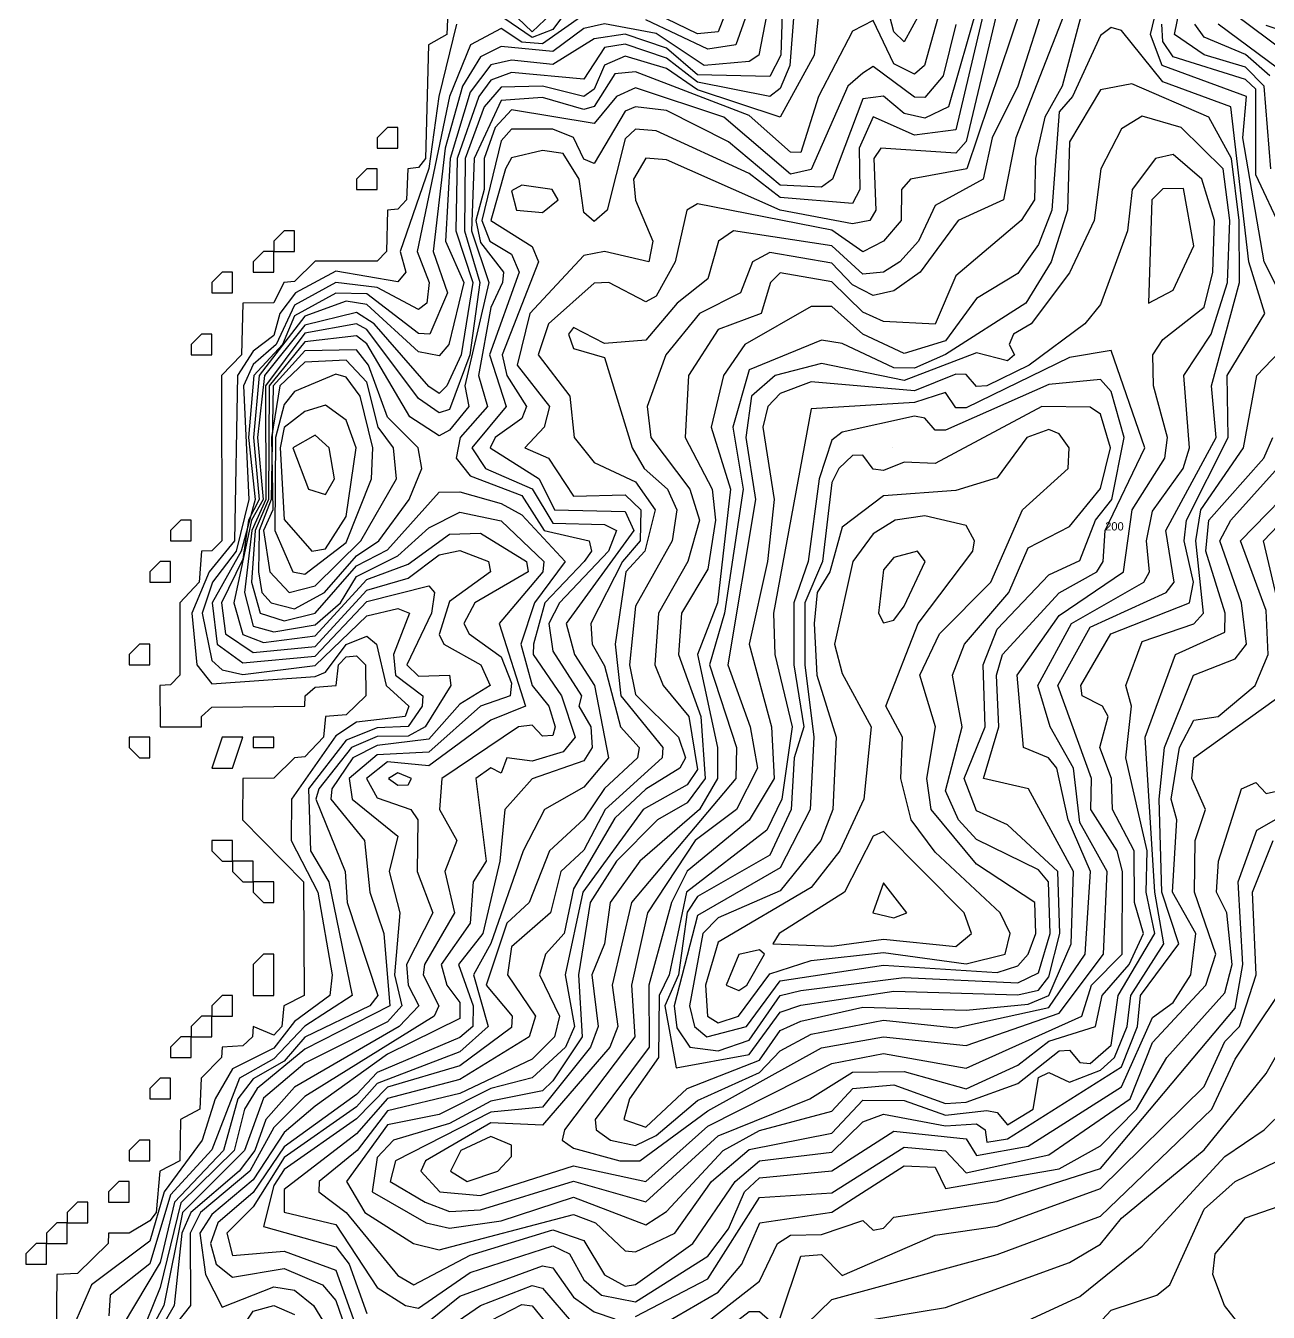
# Model space of a CAD drawing. Header units: metres. Extents: x 310028 to 360472, y 4137098 to 4159193.
# Drawn here: x 310058 to 311861, y 4141243 to 4143110 of the extents above; entities that cross this region are included whole.
import ezdxf

# ---------------------------------------------------------------- set-up
doc = ezdxf.new("R2010")
doc.units = ezdxf.units.M
for name, color, linetype in [('COAST', 5, 'Continuous'), ('CONTOUR', 254, 'Continuous'), ('CONTOUR_INDEX', 33, 'Continuous'), ('CONTOUR_LABELS', 7, 'Continuous')]:
    doc.layers.add(name, color=color, linetype=linetype)

msp = doc.modelspace()

# ---------------------------------------------------------------- linework, layer by layer
at = {"layer": 'COAST'}
for points in [[(310672.4, 4143187.5), (310668.8, 4143097.5), (310641.8, 4143082.5), (310637.8, 4142917.5), (310627.5, 4142904.2), (310612.2, 4142902.5), (310610.2, 4142857.5), (310597.5, 4142843.7), (310582.3, 4142842.5), (310581.1, 4142782.5), (310567.5, 4142768.6), (310477.5, 4142768.5), (310447.5, 4142739), (310432.3, 4142737.5), (310417.5, 4142707.7), (310372.5, 4142707.5), (310370.4, 4142632.5), (310341.4, 4142602.5), (310342.2, 4142362.5), (310327.5, 4142348.1), (310312.4, 4142347.5), (310309.3, 4142302.5), (310281.1, 4142272.5), (310281, 4142167.5), (310267.5, 4142153.3), (310252.3, 4142152.5), (310252.5, 4142092.5), (310312.5, 4142092.5), (310312.6, 4142107.5), (310327.5, 4142121.2), (310462.5, 4142122.5), (310462.8, 4142137.5), (310477.5, 4142150), (310507.8, 4142152.5), (310511.3, 4142182.5), (310522.5, 4142194.3), (310537.5, 4142195.5), (310550.6, 4142182.5), (310551.2, 4142137.5), (310522.5, 4142109.9), (310492.5, 4142107.6), (310489.7, 4142077.5), (310462.5, 4142049.1), (310447.5, 4142047.7), (310417.5, 4142018.1), (310372.4, 4142017.5), (310372.2, 4141957.5), (310460.8, 4141867.5), (310461.7, 4141702.5), (310432.2, 4141687.5), (310429.2, 4141657.5), (310417.5, 4141644.9), (310387.5, 4141657.6), (310386.7, 4141642.5), (310372.5, 4141629.6), (310342.4, 4141627.5), (310341.7, 4141612.5), (310311.9, 4141582.5), (310310, 4141537.5), (310282.1, 4141522.5), (310281, 4141462.5), (310252.2, 4141447.5), (310246.8, 4141387.5), (310237.5, 4141375.2), (310207.5, 4141357.7), (310177.5, 4141357.5), (310177.2, 4141342.5), (310132.5, 4141298.8), (310102.4, 4141297.5), (310100.7, 4141102.5)], [(310819.8, 4143127.5), (310792.5, 4143101.2), (310749.2, 4143142.5)], [(310567.5, 4142932.5), (310597.5, 4142932.5), (310597.5, 4142962.5), (310582.5, 4142962.5), (310567.5, 4142947.5), (310567.5, 4142932.5)], [(310537.5, 4142872.5), (310567.5, 4142872.5), (310567.5, 4142902.5), (310552.5, 4142902.5), (310537.5, 4142887.5), (310537.5, 4142872.5)], [(310417.5, 4142782.5), (310447.5, 4142782.5), (310447.5, 4142812.5), (310432.5, 4142812.5), (310417.5, 4142797.5), (310417.5, 4142782.5)], [(310387.5, 4142752.5), (310417.5, 4142752.4), (310417.5, 4142782.5), (310402.5, 4142782.5), (310387.5, 4142767.5), (310387.5, 4142752.5)], [(310327.5, 4142722.5), (310357.5, 4142722.5), (310357.5, 4142752.5), (310342.5, 4142752.5), (310327.5, 4142737.5), (310327.5, 4142722.5)], [(310297.5, 4142632.5), (310327.6, 4142632.5), (310327.5, 4142662.5), (310312.5, 4142662.5), (310297.5, 4142647.5), (310297.5, 4142632.5)], [(310267.5, 4142362.5), (310297.5, 4142362.4), (310297.5, 4142392.5), (310282.5, 4142392.5), (310267.5, 4142377.5), (310267.5, 4142362.5)], [(310237.5, 4142302.5), (310267.5, 4142302.4), (310267.5, 4142332.5), (310252.5, 4142332.5), (310237.5, 4142317.5), (310237.5, 4142302.5)], [(310207.5, 4142182.5), (310237.5, 4142182.5), (310237.5, 4142212.5), (310222.5, 4142212.5), (310207.5, 4142197.5), (310207.5, 4142182.5)], [(310207.5, 4142062.5), (310222.5, 4142047.5), (310237.5, 4142047.5), (310237.5, 4142077.5), (310207.5, 4142077.5), (310207.5, 4142062.5)], [(310327.5, 4142032.5), (310357.5, 4142032.5), (310372.5, 4142077.5), (310342.5, 4142077.5), (310327.5, 4142032.5)], [(310387.5, 4142062.5), (310417.5, 4142062.5), (310417.5, 4142077.5), (310387.5, 4142077.5), (310387.5, 4142062.5)], [(310327.5, 4141912.5), (310342.5, 4141897.5), (310357.5, 4141897.5), (310357.5, 4141927.5), (310327.5, 4141927.5), (310327.5, 4141912.5)], [(310357.5, 4141882.5), (310372.5, 4141867.5), (310387.5, 4141867.5), (310387.5, 4141897.5), (310357.5, 4141897.5), (310357.5, 4141882.5)], [(310387.5, 4141852.5), (310402.5, 4141837.5), (310417.5, 4141837.5), (310417.6, 4141867.5), (310387.5, 4141867.5), (310387.5, 4141852.5)], [(310387.5, 4141702.5), (310417.5, 4141702.5), (310417.5, 4141762.5), (310402.5, 4141762.5), (310387.5, 4141747.5), (310387.5, 4141702.5)], [(310327.5, 4141672.5), (310357.5, 4141672.5), (310357.5, 4141702.5), (310342.5, 4141702.5), (310327.5, 4141687.5), (310327.5, 4141672.5)], [(310297.5, 4141642.5), (310327.5, 4141642.5), (310327.5, 4141672.5), (310312.5, 4141672.5), (310297.5, 4141657.5), (310297.5, 4141642.5)], [(310267.5, 4141612.5), (310297.5, 4141612.5), (310297.5, 4141642.5), (310282.5, 4141642.5), (310267.5, 4141627.5), (310267.5, 4141612.5)], [(310237.5, 4141552.5), (310267.5, 4141552.5), (310267.5, 4141582.5), (310252.5, 4141582.5), (310237.5, 4141567.5), (310237.5, 4141552.5)], [(310207.5, 4141462.5), (310237.5, 4141462.4), (310237.5, 4141492.5), (310222.5, 4141492.5), (310207.5, 4141477.5), (310207.5, 4141462.5)], [(310177.5, 4141402.5), (310207.5, 4141402.4), (310207.5, 4141432.5), (310192.5, 4141432.5), (310177.5, 4141417.5), (310177.5, 4141402.5)], [(310117.5, 4141372.5), (310147.5, 4141372.5), (310147.5, 4141402.5), (310132.5, 4141402.5), (310117.5, 4141387.5), (310117.5, 4141372.5)], [(310087.5, 4141342.5), (310117.5, 4141342.5), (310117.5, 4141372.5), (310102.5, 4141372.5), (310087.5, 4141357.5), (310087.5, 4141342.5)], [(310057.5, 4141312.5), (310087.5, 4141312.5), (310087.5, 4141342.5), (310072.5, 4141342.5), (310057.5, 4141327.5), (310057.5, 4141312.5)]]:
    msp.add_lwpolyline(points, dxfattribs=at)
at = {"layer": 'CONTOUR'}
for points, elevation in [([(311599.8, 4143217.5), (311494.4, 4142947.5), (311476.6, 4142857.5), (311410.5, 4142827.5), (311355.5, 4142752.5), (311317.5, 4142725.1), (311287.5, 4142718.4), (311257.5, 4142733.9), (311227.5, 4142765.7), (311137.5, 4142780.8), (311112.1, 4142767.5), (311094.6, 4142722.5), (311035.3, 4142692.5), (310986.3, 4142632.5), (310959.4, 4142557.5), (310964.8, 4142512.5), (311021.5, 4142437.5), (311035.4, 4142392.5), (311018.2, 4142332.5), (310975.9, 4142257.5), (310970.7, 4142182.5), (310982.7, 4142152.5), (311019.8, 4142107.5), (311032.5, 4142030.4), (311017.5, 4142008.1), (310953.6, 4141972.5), (310865.9, 4141852.5), (310840.3, 4141732.5), (310854.1, 4141657.5), (310840.9, 4141627.5), (310792.5, 4141582.8), (310732.5, 4141567.3), (310657.5, 4141529.6), (310582.5, 4141515), (310522.8, 4141432.5), (310549.7, 4141387.5), (310620.1, 4141342.5)], 140), ([(311482.5, 4143194.8), (311422.5, 4142942.1), (311407.5, 4142925.4), (311298.3, 4142932.5), (311288.1, 4142917.5), (311291.3, 4142842.5), (311282.4, 4142827.5), (311257.5, 4142822.7), (311152.5, 4142842.2), (310987.5, 4142915.7), (310957.5, 4142917.7), (310939.6, 4142887.5), (310942.5, 4142857), (310967.7, 4142797.5), (310962, 4142767.5), (310897.5, 4142782.5), (310867.5, 4142776.6), (310789.2, 4142692.5), (310770.8, 4142617.5), (310817.7, 4142557.5), (310809.7, 4142527.5), (310781.7, 4142497.5), (310816.4, 4142482.5), (310852.5, 4142427.2), (310927.5, 4142429.1), (310950.4, 4142407.5), (310949.2, 4142362.5), (310923.4, 4142332.5), (310877.4, 4142242.5), (310879.6, 4142212.5), (310897.5, 4142181.1), (310920.7, 4142092.5), (310947.9, 4142062.5), (310945.1, 4142047.5), (310897.5, 4142002.8), (310867.5, 4141958.3), (310817.4, 4141912.5), (310787.9, 4141837.5), (310755.8, 4141807.5), (310725.6, 4141717.5), (310763.6, 4141672.5), (310762.5, 4141656.1), (310687.5, 4141600.2), (310582.5, 4141569.4), (310537.5, 4141523.7), (310432.5, 4141450.1), (310417.5, 4141426.7), (310402.5, 4141367.4), (310507.5, 4141337.5), (310527, 4141312.5), (310552.5, 4141240.8)], 110), ([(311519.2, 4143187.5), (311423.1, 4142902.5), (311341.4, 4142887.5), (311328.3, 4142872.5), (311327.8, 4142827.5), (311302.5, 4142797.4), (311272.5, 4142781.9), (311227.5, 4142813.2), (311032.5, 4142851.6), (311017, 4142842.5), (310999.9, 4142767.5), (310972.5, 4142717.4), (310957.5, 4142709.6), (310903.5, 4142737.5), (310882.5, 4142736.6), (310816, 4142677.5), (310801.1, 4142632.5), (310847, 4142572.5), (310853.5, 4142512.5), (310882.5, 4142476.1), (310942.5, 4142448.1), (310971.2, 4142407.5), (310956.2, 4142347.5), (310928.4, 4142317.5), (310913, 4142212.5), (310920.9, 4142137.5), (310982.1, 4142062.5), (310981.1, 4142047.5), (310898.4, 4141972.5), (310867.5, 4141913.3), (310834.2, 4141882.5), (310819.3, 4141822.5), (310762.5, 4141773), (310756.5, 4141732.5), (310797.3, 4141672.5), (310788.3, 4141642.5), (310687.5, 4141580.4), (310582.5, 4141552.9), (310537.5, 4141501.7), (310432.5, 4141421.1), (310432.5, 4141388.1), (310507.5, 4141370.3), (310567.5, 4141278.6), (310608.8, 4141252.5)], 120), ([(311864.3, 4142902.5), (311854.7, 4143022.5), (311827.5, 4143050.1), (311767.5, 4143068), (311724.8, 4143097.5), (311743.2, 4143187.5)], 130), ([(311540.3, 4143157.5), (311497.4, 4143022.5), (311460.1, 4142947.5), (311447, 4142887.5), (311377.5, 4142849.2), (311353.3, 4142797.5), (311325.9, 4142767.5), (311302.5, 4142752.6), (311272.5, 4142749.4), (311227.5, 4142790.7), (311084.7, 4142812.5), (311062.7, 4142797.5), (311047.5, 4142742.7), (311003, 4142707.5), (310957.5, 4142653.5), (310897.5, 4142649), (310852.5, 4142672.2), (310845.4, 4142662.5), (310852.5, 4142641.5), (310897.5, 4142628.5), (310937.7, 4142497.5), (310955.2, 4142467.5), (310988.9, 4142437.5), (311002.2, 4142407.5), (310995.5, 4142362.5), (310942.5, 4142267.8), (310933.6, 4142182.5), (310942.5, 4142139.3), (311004.8, 4142077.5), (311014.8, 4142047.5), (311006.9, 4142032.5), (310957.5, 4142002.2), (310912.5, 4141959.9), (310852.5, 4141857.3), (310839.1, 4141792.5), (310811.9, 4141762.5), (310802.9, 4141732.5), (310832.2, 4141672.5), (310825, 4141642.5), (310792.5, 4141609.9), (310687.5, 4141560.1), (310582.5, 4141535.1), (310538.3, 4141477.5), (310483.2, 4141432.5), (310482.8, 4141417.5), (310522.5, 4141387.5), (310597.5, 4141296.3), (310620.5, 4141282.5)], 130), ([(311354.8, 4143127.5), (311332.5, 4143086.6), (311317.5, 4143101.1), (311302.5, 4143159.5)], 60), ([(311387, 4143142.5), (311361.9, 4143052.5), (311347.5, 4143039.8), (311317.5, 4143054.6), (311287.5, 4143117.7), (311257.5, 4143102.3), (311208.1, 4143007.5), (311182.5, 4142926.3), (311167.5, 4142926.6), (311107.5, 4142979.9), (310942.5, 4143043.4), (310912.5, 4143040.2), (310882.5, 4142993.1), (310867.5, 4142988.6), (310807.5, 4143005.9), (310747.5, 4143001.4), (310708.2, 4142917.5), (310704.3, 4142812.5), (310729.8, 4142737.5), (310694.7, 4142587.5), (310700.4, 4142557.5), (310672.5, 4142523.3), (310657.5, 4142514.7), (310615.1, 4142542.5), (310552.5, 4142648.6), (310537.5, 4142659.8), (310462.5, 4142651.4), (310411, 4142587.5), (310409.9, 4142422.5), (310390.4, 4142377.5), (310385, 4142302.5), (310397.6, 4142257.5), (310432.5, 4142246.3), (310477.5, 4142257.7), (310537.5, 4142326.1), (310582.5, 4142349.6), (310657.5, 4142432.9), (310687.5, 4142433.6), (310747.5, 4142416.6), (310777.5, 4142400), (310840.3, 4142332.5), (310796, 4142272.5), (310776.2, 4142212.5), (310792.4, 4142152.5), (310816.5, 4142122.5), (310825.7, 4142092.5), (310822.5, 4142080), (310807.5, 4142078.9), (310792.5, 4142095.1), (310772.4, 4142092.5), (310661.2, 4142017.5), (310657.9, 4141972.5), (310683.1, 4141927.5), (310665.5, 4141882.5), (310679.8, 4141822.5), (310636, 4141747.5), (310634.4, 4141732.5), (310657.2, 4141687.5), (310650.4, 4141672.5), (310462.5, 4141555.9), (310417.5, 4141511.1), (310382.9, 4141447.5), (310311.3, 4141387.5), (310296.2, 4141357.5), (310296.5, 4141252.5), (310237.5, 4141178)], 70), ([(311439.9, 4143142.5), (311396.8, 4142992.5), (311362.5, 4142976.1), (311332.5, 4142982.8), (311302.5, 4143008), (311272.5, 4143004.1), (311228.2, 4142887.5), (311212.5, 4142875.8), (311152.5, 4142878.7), (311077.5, 4142941.7), (310987.5, 4142986.9), (310942.5, 4142992.6), (310927.5, 4142986), (310882.5, 4142910), (310867.5, 4142916.4), (310852.5, 4142948.1), (310822.5, 4142960), (310762.5, 4142959.9), (310747.5, 4142942.9), (310719.3, 4142827.5), (310731.2, 4142797.5), (310762.5, 4142778.8), (310773.7, 4142752.5), (310730.5, 4142632.5), (310754.8, 4142557.5), (310704.9, 4142497.5), (310724.5, 4142467.5), (310792.5, 4142438), (310822.5, 4142387.9), (310897.5, 4142386.2), (310914.7, 4142377.5), (310903.3, 4142347.5), (310832.1, 4142272.5), (310816.5, 4142242.5), (310822.5, 4142202.3), (310863.9, 4142137.5), (310860.3, 4142122.5), (310877.6, 4142092.5), (310879.7, 4142062.5), (310867.5, 4142043.2), (310792.5, 4142016.9), (310752.6, 4141972.5), (310745.6, 4141897.5), (310721.1, 4141792.5), (310685.6, 4141747.5), (310706.9, 4141687.5), (310706.3, 4141657.5), (310687.5, 4141641.7), (310567.5, 4141590.7), (310537.5, 4141558.8), (310432.5, 4141482.7), (310387.5, 4141416.5), (310336.1, 4141372.5), (310325.6, 4141342.5), (310334, 4141312.5), (310357.5, 4141293.6), (310432.5, 4141306.1), (310488.2, 4141282.5), (310507.5, 4141259.7), (310551.4, 4141132.5)], 90), ([(310850.5, 4143142.5), (310822.5, 4143104.8), (310792.5, 4143092.9), (310742, 4143127.5)], 10), ([(311078.4, 4143142.5), (311062.5, 4143101.2), (311032.5, 4143098.6), (310957.5, 4143134.7)], 10), ([(311109.3, 4143142.5), (311087.8, 4143082.5), (311047.5, 4143076.1), (310957.5, 4143118.9)], 20), ([(310867.5, 4143126.1), (310807.5, 4143084), (310777.5, 4143086.4), (310747.5, 4143106.1), (310703, 4143082.5), (310672.6, 4143007.5), (310625.8, 4142782.5), (310643, 4142737.5), (310639.7, 4142707.5), (310627.5, 4142698.2), (310567.5, 4142730.2), (310507.5, 4142737.2), (310447.5, 4142704.4), (310420.8, 4142647.5), (310387.5, 4142618.6), (310373.5, 4142587.5), (310381.2, 4142422.5), (310363, 4142347.5), (310328.6, 4142302.5), (310313.5, 4142257.5), (310327.5, 4142188.8), (310342.5, 4142175.1), (310372.5, 4142168.5), (310477.5, 4142181.4), (310552.5, 4142253.7), (310597.5, 4142264.3), (310614.2, 4142257.5), (310591.1, 4142197.5), (310593.9, 4142167.5), (310633.7, 4142137.5), (310632.7, 4142122.5), (310612.5, 4142092.8), (310567.5, 4142091.2), (310522.5, 4142073.2), (310467.7, 4142002.5), (310470.9, 4141912.5), (310497.4, 4141867.5), (310531.3, 4141702.5), (310462.5, 4141658.1), (310417.5, 4141610.6), (310367.6, 4141582.5), (310327.5, 4141478.4), (310267.5, 4141413.4), (310237.5, 4141313.1), (310180.2, 4141267.5), (310178.2, 4141237.5)], 20), ([(311155.3, 4143127.5), (311153.1, 4143067.5), (311137.5, 4143036.4), (311032.5, 4143038.9), (310987.5, 4143077.4), (310927.5, 4143097.9), (310882.5, 4143091.3), (310822.5, 4143053.7), (310762.5, 4143060.1), (310732.5, 4143053.3), (310702.5, 4143013.5), (310673.5, 4142917.5), (310666.7, 4142797.5), (310693.1, 4142737.5), (310671.5, 4142647.5), (310657.5, 4142630.8), (310627.5, 4142636.9), (310552.5, 4142705.7), (310522.5, 4142710.1), (310462.5, 4142688.4), (310396.5, 4142602.5), (310388.2, 4142512.5), (310396.4, 4142422.5), (310380.9, 4142392.5), (310372.5, 4142335.8), (310341.8, 4142272.5), (310347.2, 4142227.5), (310387.5, 4142200.2), (310477.5, 4142209.2), (310552.5, 4142290.7), (310612.5, 4142308.2), (310657.5, 4142342), (310687.5, 4142348.2), (310729.2, 4142332.5), (310732.1, 4142317.5), (310672.5, 4142274.5), (310657.5, 4142226.6), (310664.1, 4142212.5), (310718.2, 4142182.5), (310731.4, 4142152.5), (310687.5, 4142125.5), (310642.5, 4142074.4), (310567.5, 4142065.5), (310532.4, 4142047.5), (310501.8, 4142002.5), (310500.5, 4141987.5), (310549.3, 4141927.5), (310557.1, 4141852.5), (310577, 4141792.5), (310585.7, 4141687.5), (310462.5, 4141624.4), (310393.4, 4141567.5), (310375.1, 4141537.5), (310359.9, 4141477.5), (310282.5, 4141401.4), (310252.5, 4141278.6), (310181.7, 4141102.5)], 40), ([(311133, 4143127.5), (311121.2, 4143067.5), (311107.5, 4143058.1), (311041.9, 4143052.5), (310972.5, 4143099.1), (310897.5, 4143113.1), (310867.5, 4143106.2), (310822.5, 4143072.7), (310747.5, 4143080.1), (310717.5, 4143065.1), (310691.3, 4143022.5), (310666.2, 4142932.5), (310648.6, 4142782.5), (310669.7, 4142722.5), (310643.8, 4142662.5), (310627.5, 4142663.2), (310552.5, 4142721), (310507.5, 4142721.8), (310447.5, 4142689.1), (310429.9, 4142647.5), (310388.3, 4142602.5), (310380.7, 4142512.5), (310390.5, 4142422.5), (310370.3, 4142347.5), (310328.2, 4142272.5), (310335.4, 4142212.5), (310372.5, 4142185.3), (310477.5, 4142195), (310552.5, 4142274.4), (310642.5, 4142297), (310650.9, 4142287.5), (310646.3, 4142257.5), (310610.5, 4142182.5), (310627.5, 4142166.2), (310672.5, 4142167.7), (310674.3, 4142152.5), (310637.4, 4142092.5), (310612.5, 4142078.8), (310567.5, 4142078.3), (310530.1, 4142062.5), (310483.1, 4142002.5), (310478.5, 4141987.5), (310520.9, 4141882.5), (310523.9, 4141837.5), (310568.5, 4141702.5), (310556.8, 4141687.5), (310462.5, 4141642.1), (310432.5, 4141607.3), (310387.5, 4141581.5), (310365.3, 4141552.5), (310344.7, 4141477.5), (310273.2, 4141402.5), (310252.5, 4141314.9), (310197.5, 4141222.5)], 30), ([(311207.8, 4143127.5), (311201.9, 4143067.5), (311152.5, 4142977.3), (311032.5, 4143017), (310987.5, 4143048.2), (310927.5, 4143066.1), (310897.5, 4143053.1), (310882.5, 4143018.2), (310867.5, 4143007.5), (310807.5, 4143022.6), (310747.5, 4143021.2), (310722.6, 4142992.5), (310695.2, 4142917.5), (310694.1, 4142812.5), (310716.4, 4142737.5), (310701.9, 4142632.5), (310672.5, 4142553.3), (310657.5, 4142548.3), (310627.5, 4142569.1), (310552.5, 4142669.4), (310537.5, 4142677.3), (310462.5, 4142663.9), (310405.4, 4142587.5), (310406.1, 4142422.5), (310385.6, 4142377.5), (310374.9, 4142287.5), (310387.5, 4142238.8), (310417.5, 4142230.6), (310477.5, 4142240.5), (310514.5, 4142272.5), (310537.5, 4142310.6), (310597.5, 4142340.8), (310642.5, 4142381.3), (310687.5, 4142403.9), (310747.5, 4142391.5), (310809.3, 4142332.5), (310808.1, 4142317.5), (310744.7, 4142242.5), (310782.6, 4142122.5), (310732.5, 4142102.3), (310642.5, 4142036), (310582.5, 4142041.5), (310552.1, 4142017.5), (310567.5, 4141989.4), (310616.5, 4141972.5), (310626.7, 4141957.5), (310625.7, 4141882.5), (310648.5, 4141822.5), (310610.3, 4141747.5), (310612.3, 4141717.5), (310627.8, 4141687.5), (310599.5, 4141657.5), (310447.5, 4141569.4), (310405.9, 4141522.5), (310390, 4141477.5), (310367.3, 4141447.5), (310296.9, 4141387.5), (310284, 4141357.5), (310272.9, 4141252.5), (310229.7, 4141177.5)], 60), ([(310682.8, 4143112.5), (310656.8, 4143007.5), (310642.5, 4142902.9), (310601, 4142782.5), (310609.3, 4142752.5), (310597.5, 4142738.3), (310507.5, 4142754.1), (310449.1, 4142722.5), (310426.5, 4142692.5), (310417.5, 4142660.6), (310387.5, 4142638), (310364.8, 4142602.5), (310360.4, 4142362.5), (310323.7, 4142317.5), (310298.4, 4142257.5), (310305.9, 4142182.5), (310327.5, 4142155), (310477.5, 4142165.5), (310492.5, 4142171.9), (310522.5, 4142212), (310552.5, 4142224.1), (310566.4, 4142212.5), (310580.6, 4142152.5), (310613.5, 4142122.5), (310608, 4142107.5), (310537.5, 4142099.3), (310507.5, 4142079.6), (310443.4, 4141987.5), (310442.9, 4141927.5), (310481.4, 4141852.5), (310502.1, 4141732.5), (310498.9, 4141702.5), (310447.5, 4141665), (310417.5, 4141626.2), (310357.5, 4141596.2), (310332.3, 4141552.5), (310313.6, 4141492.5), (310258.5, 4141417.5), (310237.5, 4141346), (310152.7, 4141282.5), (310127, 4141222.5)], 10), ([(311407.5, 4143111.8), (311388.7, 4143037.5), (311362.5, 4143005.8), (311347.5, 4143006.4), (311287.5, 4143050.9), (311272.5, 4143041.3), (311250.7, 4143022.5), (311197.5, 4142901.3), (311167.5, 4142894.8), (311070.4, 4142977.5), (310942.5, 4143019.8), (310914.8, 4143007.5), (310882.5, 4142968), (310762.5, 4142988.2), (310738.9, 4142962.5), (310723, 4142917.5), (310723, 4142872.5), (310710.7, 4142827.5), (310717.5, 4142795.5), (310750.7, 4142752.5), (310749.6, 4142737.5), (310732.5, 4142701.2), (310714.7, 4142602.5), (310727.6, 4142557.5), (310687.8, 4142512.5), (310682.1, 4142482.5), (310702.5, 4142456.6), (310777.5, 4142428.4), (310809.8, 4142377.5), (310875.3, 4142362.5), (310878.4, 4142347.5), (310867.9, 4142332.5), (310811, 4142272.5), (310794.6, 4142212.5), (310793.9, 4142197.5), (310835, 4142137.5), (310854.9, 4142077.5), (310837.5, 4142056.1), (310792.5, 4142042.5), (310755.9, 4142047.5), (310747.5, 4142025.4), (310732.5, 4142032.8), (310710.5, 4142017.5), (310725.6, 4141897.5), (310707, 4141867.5), (310702.3, 4141807.5), (310660.5, 4141747.5), (310668.4, 4141717.5), (310687.5, 4141692.4), (310687.5, 4141669), (310582.5, 4141617.2), (310477.5, 4141541.8), (310432.5, 4141503.7), (310387.5, 4141435), (310327.5, 4141384.6), (310310.4, 4141357.5), (310318.6, 4141297.5), (310342.5, 4141249.9), (310417.5, 4141279.8), (310447.5, 4141274.8), (310475.2, 4141252.5), (310511.7, 4141192.5)], 80), ([(310637.4, 4141402.5), (310672.5, 4141389.2), (310717.5, 4141391.4), (310852.5, 4141432.9), (310957.5, 4141402.8), (311062.5, 4141498.7), (311195.2, 4141552.5), (311257.5, 4141591.2), (311332.5, 4141592.4), (311422.5, 4141567.2), (311497.5, 4141601.6), (311542.5, 4141636.3), (311609.9, 4141657.5), (311619.7, 4141702.5), (311658.9, 4141747.5), (311679.6, 4141792.5), (311666.5, 4141837.5), (311666.2, 4141912.5), (311634.8, 4141972.5), (311633.2, 4142017.5), (311616.2, 4142062.5), (311628.4, 4142107.5), (311620.1, 4142122.5), (311590.5, 4142137.5), (311588.9, 4142152.5), (311632.2, 4142227.5), (311746.2, 4142272.5), (311752.3, 4142302.5), (311738.5, 4142362.5), (311742.3, 4142392.5), (311802.5, 4142512.5), (311801.2, 4142602.5), (311855.9, 4142692.5), (311832.4, 4142767.5), (311806.2, 4142992.5), (311707.5, 4143028.8), (311647.5, 4143103), (311632.5, 4143107.8), (311617.5, 4143095.9), (311576.6, 4143007.5), (311557.5, 4142985.4), (311546.5, 4142842.5), (311527.5, 4142792.4), (311497.5, 4142750.5), (311437.5, 4142714), (311392.5, 4142652.6), (311332.5, 4142634.4), (311272.5, 4142662.2), (311227.5, 4142702.7), (311197.5, 4142702.7), (311101.2, 4142647.5), (311070, 4142602.5), (311052.4, 4142527.5), (311080.3, 4142437.5), (311061.3, 4142272.5), (311032.6, 4142197.5), (311061.3, 4142062.5), (311061.2, 4142017.5), (311035.1, 4141972.5), (310948.8, 4141897.5), (310905.6, 4141837.5), (310897.4, 4141777.5), (310879.2, 4141732.5), (310888.1, 4141657.5), (310877, 4141627.5), (310807.5, 4141540.6), (310732.5, 4141533.1), (310594.2, 4141462.5), (310586.2, 4141432.5), (310637.4, 4141402.5)], 160), ([(311880.7, 4142812.5), (311842.5, 4142893.6), (311842.5, 4143018.1), (311827.5, 4143032), (311722.5, 4143064.8), (311707.5, 4143087.2), (311706.1, 4143112.5)], 140), ([(311862.8, 4143037.5), (311827.5, 4143068.3), (311767.5, 4143093.5), (311754.3, 4143112.5)], 120), ([(311888.9, 4143037.5), (311788.1, 4143112.5)], 110), ([(311902.5, 4143095.5), (311857.5, 4143110.3)], 90), ([(310658.3, 4141417.5), (310717.5, 4141412.2), (310852.5, 4141455.3), (310957.5, 4141432.6), (311047.5, 4141512.6), (311227.5, 4141604), (311302.5, 4141618.4), (311422.5, 4141596.9), (311590.4, 4141672.5), (311604.4, 4141717.5), (311648.7, 4141762.5), (311649.1, 4141882.5), (311641.3, 4141912.5), (311603.3, 4141972.5), (311604.2, 4142017.5), (311555.4, 4142152.5), (311602.5, 4142237.1), (311712.5, 4142287.5), (311724, 4142302.5), (311712.3, 4142377.5), (311785.1, 4142512.5), (311778.2, 4142587.5), (311819.2, 4142737.5), (311818.7, 4142827.5), (311807.4, 4142917.5), (311774.4, 4142977.5), (311662.5, 4143025.9), (311617.5, 4143017), (311572.5, 4142941.6), (311569.6, 4142842.5), (311545.8, 4142767.5), (311509, 4142707.5), (311392.5, 4142632.7), (311347.5, 4142613), (311317.5, 4142613.7), (311242.5, 4142648.9), (311212.5, 4142653.9), (311107.5, 4142610.6), (311083.9, 4142527.5), (311098.5, 4142437.5), (311071.4, 4142257.5), (311049.6, 4142182.5), (311089, 4142062.5), (311087.9, 4142017.5), (310936.8, 4141837.5), (310908.5, 4141717.5), (310916.8, 4141657.5), (310905.3, 4141627.5), (310807.5, 4141514.5), (310732.5, 4141517.7), (310637.7, 4141462.5), (310631.1, 4141447.5), (310658.3, 4141417.5)], 170), ([(310919.8, 4141462.5), (310948.7, 4141462.5), (311047.5, 4141535), (311212.5, 4141626.4), (311302.5, 4141642.6), (311422.5, 4141629.8), (311557.5, 4141676.7), (311621.7, 4141762.5), (311626.8, 4141882.5), (311587.5, 4141953.8), (311577.9, 4142032.5), (311544.1, 4142092.5), (311526.4, 4142152.5), (311575, 4142242.5), (311680, 4142302.5), (311688.5, 4142317.5), (311684.1, 4142362.5), (311692.5, 4142405.5), (311737.4, 4142467.5), (311746.6, 4142497.5), (311738.2, 4142602.5), (311777.7, 4142662.5), (311801.4, 4142737.5), (311805, 4142827.5), (311795.5, 4142902.5), (311734.2, 4142962.5), (311677.5, 4142979.1), (311647.5, 4142960.4), (311617.6, 4142902.5), (311608.1, 4142827.5), (311572.5, 4142751.6), (311516.4, 4142677.5), (311490.9, 4142662.5), (311484.8, 4142647.5), (311492.3, 4142632.5), (311482.5, 4142623.5), (311437.5, 4142635.5), (311332.5, 4142595.1), (311212.5, 4142619.9), (311145, 4142602.5), (311110.7, 4142572.5), (311102.6, 4142512.5), (311116.4, 4142422.5), (311076.5, 4142182.5), (311108.9, 4142092.5), (311119.7, 4142032.5), (311089.1, 4141972.5), (311028.9, 4141927.5), (310959.6, 4141822.5), (310936.5, 4141717.5), (310941.5, 4141642.5), (310839.2, 4141507.5), (310836.1, 4141492.5), (310852.5, 4141480.7), (310919.8, 4141462.5)], 180), ([(310906.3, 4141492.5), (310942.5, 4141484.7), (310972.5, 4141499.4), (311032.5, 4141550.1), (311122.5, 4141590.8), (311152.5, 4141622.2), (311197.5, 4141646.6), (311302.5, 4141666.5), (311407.5, 4141655.6), (311542.5, 4141685.3), (311595.1, 4141762.5), (311602.9, 4141882.5), (311570.2, 4141957.5), (311553.7, 4142032.5), (311541.8, 4142047.5), (311505.4, 4142062.5), (311496.5, 4142167.5), (311557.5, 4142254.2), (311650.7, 4142317.5), (311663.1, 4142407.5), (311710.7, 4142482.5), (311714.7, 4142512.5), (311694.4, 4142587.5), (311693.3, 4142632.5), (311707.5, 4142654.5), (311767.5, 4142701.4), (311780.5, 4142752.5), (311782.9, 4142827.5), (311764.3, 4142887.5), (311722.5, 4142923.4), (311697.1, 4142917.5), (311663.4, 4142872.5), (311656.4, 4142812.5), (311617.5, 4142705.6), (311594.7, 4142677.5), (311513.7, 4142617.5), (311452.5, 4142587.3), (311437.5, 4142586.6), (311422.5, 4142603.7), (311407.5, 4142604.6), (311347.5, 4142580.2), (311197.5, 4142593.2), (311152.5, 4142576.1), (311134.3, 4142557.5), (311127, 4142527.5), (311143.6, 4142422.5), (311134.2, 4142332.5), (311107.2, 4142212.5), (311139.8, 4142092.5), (311143.7, 4142017.5), (311107.5, 4141957.1), (311017.5, 4141882.9), (310994.6, 4141837.5), (310961.9, 4141717.5), (310962.2, 4141627.5), (310883.9, 4141522.5), (310885.1, 4141507.5), (310906.3, 4141492.5)], 190), ([(310769.5, 4142842.5), (310807.5, 4142838.9), (310830, 4142857.5), (310821.5, 4142872.5), (310777.5, 4142878.6), (310762.5, 4142870.6), (310769.5, 4142842.5)], 110), ([(310413.5, 4142272.5), (310447.5, 4142263.8), (310491.2, 4142287.5), (310537.5, 4142340.6), (310570.1, 4142362.5), (310614, 4142422.5), (310632.5, 4142467.5), (310627.2, 4142497.5), (310582.5, 4142542), (310554.9, 4142617.5), (310537.5, 4142639.8), (310462.5, 4142638.4), (310416.6, 4142587.5), (310413.7, 4142422.5), (310396.4, 4142377.5), (310395.2, 4142317.5), (310400.2, 4142287.5), (310413.5, 4142272.5)], 80), ([(310439.8, 4142287.5), (310477.5, 4142297.1), (310543.7, 4142362.5), (310595.8, 4142452.5), (310591.4, 4142497.5), (310569.1, 4142527.5), (310552.5, 4142592.6), (310522.5, 4142624.7), (310462.5, 4142621.9), (310426.2, 4142587.5), (310414.2, 4142512.5), (310416, 4142407.5), (310402.4, 4142377.5), (310411.9, 4142317.5), (310439.8, 4142287.5)], 90), ([(311001.5, 4141597.5), (311107.5, 4141617), (311152.5, 4141678.5), (311182.5, 4141688.4), (311317.5, 4141708.8), (311497.5, 4141703.5), (311527.5, 4141710.4), (311542.5, 4141729.5), (311558.2, 4141792.5), (311555.3, 4141882.5), (311482.5, 4141950.4), (311437.5, 4141970.4), (311419.6, 4142017.5), (311449.9, 4142092.5), (311447, 4142182.5), (311467.5, 4142234.1), (311542.5, 4142312.9), (311587.5, 4142334), (311610, 4142392.5), (311633.6, 4142422.5), (311651.6, 4142512.5), (311632.5, 4142579.2), (311617.5, 4142596.7), (311542.5, 4142589.2), (311392.5, 4142522.9), (311377.5, 4142523), (311362.5, 4142540.6), (311347.5, 4142543.2), (311242.5, 4142520.2), (311227.5, 4142508.8), (311208.9, 4142452.5), (311193, 4142332.5), (311172, 4142272.5), (311172.2, 4142182.5), (311186.6, 4142092.5), (311172.5, 4142047.5), (311168.2, 4141972.5), (311137.5, 4141906), (311032.5, 4141846.2), (311017.5, 4141823.3), (311004.8, 4141732.5), (310985.2, 4141687.5), (311001.5, 4141597.5)], 210), ([(310472.6, 4142347.5), (310492.5, 4142350.7), (310522.5, 4142397.7), (310537.1, 4142497.5), (310522.5, 4142537.5), (310492.5, 4142559.4), (310462.5, 4142550.1), (310432.5, 4142526.8), (310426.8, 4142497.5), (310432.5, 4142393.4), (310472.6, 4142347.5)], 110), ([(311021.2, 4141627.5), (311062.5, 4141622.4), (311107.5, 4141637.9), (311152.5, 4141702.3), (311182.5, 4141709.9), (311332.5, 4141728.5), (311497.5, 4141720.9), (311527.5, 4141735.6), (311544.1, 4141792.5), (311541.7, 4141867.5), (311527.5, 4141884.9), (311437.5, 4141929.1), (311411.1, 4141957.5), (311392.5, 4141999.4), (311416.5, 4142092.5), (311402.4, 4142167.5), (311419.9, 4142212.5), (311484.2, 4142287.5), (311512.5, 4142352.4), (311572.5, 4142383.3), (311617.5, 4142438.3), (311632, 4142497.5), (311617.5, 4142546.2), (311602.5, 4142556.7), (311532.2, 4142557.5), (311377.5, 4142474.7), (311332.5, 4142476.5), (311302.5, 4142464.6), (311287.5, 4142466.3), (311272.5, 4142487), (311257.5, 4142486.5), (311237.6, 4142467.5), (311227.5, 4142447.3), (311214, 4142332.5), (311188.4, 4142272.5), (311188.1, 4142182.5), (311201.1, 4142077.5), (311196.1, 4141972.5), (311152.5, 4141888), (311032.5, 4141818.5), (310998.3, 4141687.5), (311002.5, 4141655.5), (311021.2, 4141627.5)], 220), ([(311045.8, 4141642.5), (311103.3, 4141657.5), (311152.5, 4141723.7), (311302.5, 4141746.4), (311467.5, 4141735.8), (311497.5, 4141745.5), (311512.1, 4141762.5), (311523.2, 4141792.5), (311522.1, 4141837.5), (311437.5, 4141893.3), (311371.7, 4141972.5), (311365, 4142017.5), (311377.7, 4142092.5), (311355.2, 4142167.5), (311383.8, 4142227.5), (311458.2, 4142302.5), (311504, 4142407.5), (311570.5, 4142467.5), (311571.8, 4142497.5), (311557.5, 4142518), (311542.5, 4142523.9), (311510.4, 4142512.5), (311467.5, 4142453.8), (311407.5, 4142435.6), (311302.5, 4142427.8), (311242.5, 4142382.5), (311224.5, 4142317.5), (311206.2, 4142287.5), (311201.7, 4142242.5), (311205.6, 4142167.5), (311233.6, 4142077.5), (311228.8, 4141972.5), (311211.6, 4141927.5), (311152.5, 4141854.2), (311062.5, 4141815.2), (311040, 4141792.5), (311021, 4141687.5), (311028.1, 4141657.5), (311045.8, 4141642.5)], 230), ([(310467.9, 4142437.5), (310492.5, 4142429.6), (310505.8, 4142452.5), (310497.9, 4142497.5), (310477.5, 4142516), (310445, 4142497.5), (310467.9, 4142437.5)], 120), ([(310620.1, 4141342.5), (310657.5, 4141333.5), (310852.5, 4141384.6), (310884.5, 4141372.5), (310927.5, 4141332), (310942.5, 4141330.3), (310999.4, 4141357.5), (311052.9, 4141432.5), (311107.5, 4141479.1), (311227.5, 4141502.5), (311272.5, 4141550.4), (311332.5, 4141550.1), (311392.5, 4141528.7), (311452.5, 4141535.6), (311467.5, 4141532.9), (311482.5, 4141515), (311519.6, 4141537.5), (311527.5, 4141583.7), (311542.5, 4141590.7), (311572.5, 4141576.8), (311617.5, 4141594.1), (311637.6, 4141612.5), (311655.9, 4141657.5), (311661.2, 4141702.5), (311709.4, 4141777.5), (311696.1, 4141852.5), (311681.9, 4142077.5), (311725.9, 4142197.5), (311797.5, 4142230), (311798.2, 4142257.5), (311770.1, 4142347.5), (311774.5, 4142392.5), (311854.3, 4142482.5), (311867.3, 4142512.5)], 140), ([(310620.5, 4141282.5), (310702.5, 4141325.8), (310822.5, 4141362.5), (310867.5, 4141347.1), (310897.5, 4141296.9), (310927.5, 4141280.6), (310942.5, 4141282.9), (311025.8, 4141342.5), (311087.3, 4141432.5), (311122.5, 4141462.4), (311227.5, 4141474.9), (311272.5, 4141519), (311302.5, 4141530.2), (311392.5, 4141513.1), (311437.5, 4141516), (311449.9, 4141507.5), (311452.5, 4141489.8), (311482.5, 4141494.3), (311647.5, 4141598.8), (311670.9, 4141657.5), (311675.2, 4141702.5), (311730.9, 4141777.5), (311706.4, 4141852.5), (311702.5, 4141987.5), (311709.9, 4142062.5), (311752.2, 4142167.5), (311812.5, 4142191.4), (311829.3, 4142212.5), (311821.7, 4142272.5), (311790.4, 4142362.5), (311806.2, 4142392.5), (311900.9, 4142497.5)], 130), ([(311315.3, 4142497.5), (311315.3, 4142497.5)], 220), ([(310608.8, 4141252.5), (310627.5, 4141248.7), (310702.5, 4141300.4), (310822.5, 4141338.9), (310846.4, 4141327.5), (310867.5, 4141290), (310893.1, 4141267.5), (310942.5, 4141257.9), (311047.5, 4141324.3), (311077.5, 4141363.9), (311100.4, 4141417.5), (311122.5, 4141437.7), (311227.5, 4141447.9), (311317.5, 4141505.7), (311422.5, 4141494.3), (311437.5, 4141470.3), (311512.5, 4141483.9), (311647.5, 4141570.1), (311692.5, 4141670.8), (311722.5, 4141692.5), (311748.4, 4141732.5), (311755.7, 4141792.5), (311721.7, 4141852.5), (311727.9, 4141957.5), (311719.7, 4141987.5), (311732.1, 4142062.5), (311752.5, 4142102.3), (311787.8, 4142107.5), (311841.9, 4142152.5), (311860.4, 4142197.5), (311857.5, 4142261.4), (311820.5, 4142362.5), (311917.5, 4142462.3)], 120), ([(311878.7, 4142257.5), (311854, 4142362.5), (311917.5, 4142429.4)], 110), ([(311047.1, 4141672.5), (311062.5, 4141662.7), (311091.9, 4141672.5), (311137.5, 4141734), (311197.5, 4141753.4), (311302.5, 4141764.9), (311422.5, 4141748.6), (311478.7, 4141762.5), (311486.2, 4141792.5), (311471.7, 4141822.5), (311377.5, 4141910.5), (311342.7, 4141957.5), (311327.5, 4142017.5), (311330.1, 4142077.5), (311305.8, 4142122.5), (311352.8, 4142242.5), (311431.8, 4142347.5), (311434.3, 4142362.5), (311422.5, 4142384.7), (311362.5, 4142398.8), (311319.3, 4142392.5), (311287.5, 4142372.5), (311257.9, 4142332.5), (311231, 4142212.5), (311242.5, 4142169.9), (311284.5, 4142092.5), (311273.6, 4141987.5), (311239.1, 4141912.5), (311197.5, 4141859.2), (311062.5, 4141779.7), (311043.9, 4141717.5), (311047.1, 4141672.5)], 240), ([(310942.5, 4141236.6), (311047.5, 4141291.4), (311122.5, 4141409.3), (311227.5, 4141416), (311332.5, 4141482.4), (311392.5, 4141476.8), (311422.5, 4141445), (311542.5, 4141471.2), (311660.4, 4141552.5), (311692.5, 4141634.1), (311770.1, 4141717.5), (311784.5, 4141762.5), (311753.5, 4141852.5), (311754.8, 4141927.5), (311769.6, 4141972.5), (311749.7, 4142017.5), (311752.5, 4142047.5), (311872.5, 4142133.6)], 110), ([(310584, 4142017.5), (310597.5, 4142007.9), (310612.5, 4142008.3), (310617.4, 4142017.5), (310597.5, 4142025.9), (310584, 4142017.5)], 70), ([(311047.5, 4141229.2), (311122.5, 4141288), (311148.6, 4141342.5), (311167.5, 4141354.6), (311212.5, 4141355.5), (311272.5, 4141375.8), (311287.5, 4141361.8), (311302.5, 4141364.8), (311317.5, 4141380.8), (311467.5, 4141403.3), (311617.5, 4141451.3), (311812.5, 4141684.2), (311823.8, 4141747.5), (311817.2, 4141867.5), (311844.1, 4141942.5), (311947.5, 4142001.4)], 90), ([(311152.5, 4141234.4), (311182.5, 4141324.3), (311212.5, 4141326.4), (311242.5, 4141296.2), (311377.5, 4141354.4), (311467.5, 4141367.8), (311617.5, 4141422.2), (311767.5, 4141570.3), (311797.5, 4141635.6), (311818.9, 4141657.5), (311843.2, 4141732.5), (311837.8, 4141852.5), (311868, 4141927.5)], 80), ([(311287, 4141822.5), (311317.5, 4141815.4), (311336.3, 4141822.5), (311302.5, 4141865.8), (311287, 4141822.5)], 260), ([(311172.2, 4141207.5), (311227.5, 4141261.2), (311467.5, 4141326.5), (311617.5, 4141382.3), (311778.7, 4141537.5), (311812.5, 4141610), (311874.6, 4141702.5)], 70), ([(311242.5, 4141224.9), (311392.5, 4141249.5), (311572.5, 4141315.1), (311617.5, 4141341.7), (311647.5, 4141379.1), (311767.5, 4141478.4), (311857.5, 4141589.4), (311913.9, 4141687.5)], 60), ([(310698.2, 4141432.5), (310742.7, 4141447.5), (310762.5, 4141468.6), (310762.5, 4141485.1), (310732.5, 4141498), (310689.1, 4141477.5), (310674.1, 4141447.5), (310698.2, 4141432.5)], 180), ([(311587.5, 4141196.8), (311632.5, 4141245.9), (311699, 4141267.5), (311718.1, 4141282.5), (311767.5, 4141392.4), (311812.5, 4141432.6), (311887.5, 4141468.6)], 40), ([(311832.6, 4141207.5), (311797.4, 4141252.5), (311780.5, 4141297.5), (311783.8, 4141327.5), (311827.5, 4141379.7), (311887.5, 4141400.8)], 30), ([(310627.5, 4141217.5), (310687.5, 4141266.1), (310807.5, 4141310.3), (310822.5, 4141307.3), (310852.5, 4141264.4), (310882.5, 4141243.5), (310912.5, 4141233.3)], 110), ([(310343, 4141177.5), (310387.5, 4141244.4), (310417.5, 4141252.3), (310447.5, 4141239.7)], 70), ([(310657.5, 4141191.9), (310777.5, 4141253.9), (310792.5, 4141252), (310828.7, 4141207.5)], 90), ([(311060.7, 4141207.5), (311107.5, 4141243.9), (311122.5, 4141243.9), (311137.5, 4141230.6)], 80)]:
    msp.add_lwpolyline(points, dxfattribs=dict(at, elevation=elevation))
at = {"layer": 'CONTOUR_INDEX'}
for points, elevation in [([(311468.3, 4143217.5), (311407.5, 4142958.9), (311347.5, 4142951.1), (311287.5, 4142977.7), (311267.2, 4142932.5), (311268, 4142872.5), (311257.5, 4142851.9), (311152.5, 4142860.6), (311107.5, 4142895.6), (310972.5, 4142957.7), (310942.5, 4142959.9), (310927.5, 4142946.2), (310901.2, 4142842.5), (310882.5, 4142826), (310867.5, 4142839.2), (310860.6, 4142887.5), (310837.5, 4142924.6), (310807.5, 4142929.2), (310762.5, 4142918.4), (310754, 4142902.5), (310732.5, 4142827.2), (310792.5, 4142789.9), (310801.8, 4142767.5), (310748.7, 4142632.5), (310755.9, 4142602.5), (310784.3, 4142557.5), (310777.5, 4142540.1), (310738.9, 4142512.5), (310731.6, 4142497.5), (310802.5, 4142452.5), (310824.8, 4142407.5), (310927.5, 4142405.1), (310940.2, 4142377.5), (310842, 4142242.5), (310854.1, 4142197.5), (310882.9, 4142152.5), (310903.3, 4142047.5), (310867.5, 4142004.7), (310810.5, 4141972.5), (310779.2, 4141912.5), (310732.5, 4141778.1), (310707.5, 4141732.5), (310728.4, 4141657.5), (310687.5, 4141620.7), (310567.5, 4141574.8), (310537.5, 4141540.8), (310432.5, 4141467.2), (310387.5, 4141395.7), (310349.5, 4141357.5), (310357.5, 4141325.1), (310432.5, 4141331.3), (310507.5, 4141303.7), (310537.5, 4141220.2)], 100), ([(311602.5, 4143175), (311561.4, 4143022.5), (311536.7, 4142977.5), (311522.9, 4142917.5), (311521.4, 4142857.5), (311502.2, 4142827.5), (311407.5, 4142747.1), (311377.5, 4142676.8), (311302.5, 4142680.8), (311272.5, 4142694.3), (311227.5, 4142738.4), (311152.5, 4142751.3), (311138.3, 4142737.5), (311124.8, 4142692.5), (311062.5, 4142669), (311019.4, 4142602.5), (311014.7, 4142512.5), (311053.7, 4142437.5), (311058.4, 4142392.5), (311047.5, 4142321.3), (311009.1, 4142257.5), (311004.6, 4142197.5), (311037.3, 4142107.5), (311043.4, 4142017.5), (311017.5, 4141982), (310974.4, 4141957.5), (310914.8, 4141897.5), (310876.5, 4141837.5), (310859.9, 4141732.5), (310865, 4141642.5), (310822.5, 4141578.5), (310807.5, 4141563.9), (310732.5, 4141548.9), (310672.5, 4141516.9), (310591.3, 4141492.5), (310567.5, 4141467.5), (310560.2, 4141417.5), (310638.4, 4141372.5)], 150), ([(311900.1, 4142677.5), (311855, 4142767.5), (311823.6, 4142947.5), (311829, 4143007.5), (311706.6, 4143052.5), (311689.8, 4143097.5), (311707.5, 4143172.5)], 150), ([(311172.4, 4143127.5), (311166.6, 4143052.5), (311152.5, 4143019.2), (311137.5, 4143007.6), (311032.5, 4143028.1), (310987.5, 4143063.2), (310927.5, 4143083.3), (310897.5, 4143078.7), (310867.5, 4143032.8), (310762.5, 4143042.4), (310732.5, 4143031.1), (310715, 4143007.5), (310683.8, 4142917.5), (310681.8, 4142812.5), (310706.3, 4142737.5), (310689.4, 4142632.5), (310668.6, 4142587.5), (310657.5, 4142576.3), (310642.5, 4142586.5), (310563.1, 4142677.5), (310537.5, 4142694.1), (310462.5, 4142675.7), (310404.2, 4142602.5), (310394, 4142512.5), (310402.2, 4142422.5), (310385.3, 4142392.5), (310359.3, 4142272.5), (310372.5, 4142226.4), (310402.5, 4142215.1), (310477.5, 4142224.4), (310552.5, 4142306.5), (310612.5, 4142328.4), (310672.5, 4142372.2), (310717.5, 4142373.5), (310784.1, 4142332.5), (310786.7, 4142317.5), (310709.2, 4142272.5), (310693.4, 4142242.5), (310701.1, 4142227.5), (310747.5, 4142194.1), (310762.5, 4142156), (310760.3, 4142137.5), (310717.5, 4142122.3), (310642.5, 4142055.8), (310567.5, 4142051.6), (310526.7, 4142017.5), (310531, 4141987.5), (310597.5, 4141933.6), (310585, 4141882.5), (310600.6, 4141822.5), (310592.6, 4141732.5), (310603.5, 4141687.5), (310582.5, 4141664.1), (310462.5, 4141604.5), (310402.5, 4141553.5), (310375.1, 4141477.5), (310285.2, 4141387.5), (310258.1, 4141252.5), (310225.4, 4141192.5)], 50), ([(311911.4, 4143052.5), (311810.6, 4143127.5)], 100), ([(311686.8, 4142707.5), (311722.5, 4142726.5), (311752.5, 4142790.8), (311737.5, 4142874.1), (311707.5, 4142873.4), (311691.8, 4142857.5), (311686.8, 4142707.5)], 200), ([(310638.4, 4141372.5), (310672.5, 4141365), (310747.5, 4141375.6), (310852.5, 4141409.6), (310957.5, 4141369.4), (310987.5, 4141388.9), (311069.5, 4141477.5), (311122.5, 4141506.5), (311227.5, 4141534.8), (311257.9, 4141567.5), (311317.5, 4141572.8), (311392.5, 4141545.9), (311422.5, 4141547.9), (311497.5, 4141574.9), (311557.5, 4141622.3), (311572.5, 4141623.2), (311587.5, 4141605.4), (311602.5, 4141603.6), (311632.5, 4141630.4), (311642.8, 4141702.5), (311696.2, 4141792.5), (311683.6, 4141852.5), (311684.8, 4141912.5), (311654.1, 4142047.5), (311662.4, 4142122.5), (311654.1, 4142152.5), (311677.5, 4142216.2), (311752.5, 4142241.9), (311766.5, 4142257.5), (311755.6, 4142362.5), (311762.8, 4142407.5), (311824.9, 4142497.5), (311844.1, 4142602.5), (311887.5, 4142647.9)], 150), ([(310925.3, 4141522.5), (310957.5, 4141511.3), (311017.5, 4141567.7), (311122.5, 4141608.6), (311152.5, 4141651.7), (311182.5, 4141665.4), (311272.5, 4141685.4), (311422.5, 4141681), (311512.5, 4141689.8), (311542.5, 4141702.5), (311574.8, 4141777.5), (311578, 4141882.5), (311512.8, 4142002.5), (311447.5, 4142017.5), (311469.9, 4142092.5), (311466.1, 4142167.5), (311475.1, 4142197.5), (311557.5, 4142286.9), (311611.8, 4142317.5), (311621.2, 4142332.5), (311624.1, 4142377.5), (311681.6, 4142497.5), (311632.5, 4142638.7), (311572.5, 4142628.4), (311422.5, 4142555.4), (311407.5, 4142555.7), (311392.5, 4142577.8), (311347.5, 4142563.4), (311197.5, 4142553.9), (311142.9, 4142257.5), (311144.6, 4142197.5), (311170, 4142092.5), (311154.7, 4141987.5), (311133.1, 4141942.5), (311016.5, 4141852.5), (310991.2, 4141732.5), (310976.6, 4141702.5), (310975.6, 4141612.5), (310933.7, 4141552.5), (310925.3, 4141522.5)], 200), ([(310445.1, 4142317.5), (310462.5, 4142314.1), (310522.5, 4142360), (310559.3, 4142452.5), (310561.4, 4142497.5), (310542.8, 4142572.5), (310522.5, 4142600), (310507.5, 4142604.4), (310447.5, 4142579.4), (310432.5, 4142560.2), (310419.8, 4142512.5), (310419, 4142377.5), (310445.1, 4142317.5)], 100), ([(311294.9, 4142257.5), (311302.5, 4142243.2), (311317.5, 4142247.2), (311332.5, 4142267.5), (311362.8, 4142332.5), (311351.6, 4142347.5), (311317.5, 4142338.4), (311302.5, 4142320.3), (311294.9, 4142257.5)], 250), ([(310987.5, 4141228.4), (311062.5, 4141271.9), (311096.6, 4141312.5), (311122.8, 4141372.5), (311227.5, 4141387.9), (311332.5, 4141455.2), (311377.5, 4141453.2), (311392.5, 4141422.2), (311557.5, 4141450.7), (311617.5, 4141484.4), (311669.7, 4141537.5), (311713.5, 4141612.5), (311797.5, 4141706.4), (311808.5, 4141747.5), (311800.4, 4141822.5), (311785.7, 4141852.5), (311788.3, 4141897.5), (311821.8, 4142002.5), (311842.5, 4142011.8), (311857.5, 4141995.8), (311887.5, 4142002.5)], 100), ([(311141.6, 4141777.5), (311227.5, 4141774.2), (311302.5, 4141784.4), (311407.5, 4141773.5), (311430.2, 4141792.5), (311419.6, 4141822.5), (311302.5, 4141940.6), (311287.5, 4141934), (311245.9, 4141852.5), (311150.9, 4141792.5), (311141.6, 4141777.5)], 250), ([(311073.8, 4141717.5), (311092.5, 4141709.6), (311104.1, 4141717.5), (311129.6, 4141762.5), (311122.5, 4141768.7), (311092.5, 4141762.2), (311073.8, 4141717.5)], 250), ([(311437.5, 4141196.4), (311587.5, 4141265.4), (311677.5, 4141338.6), (311797.5, 4141468.6), (311854.8, 4141507.5), (311885.1, 4141537.5)], 50), ([(310612.5, 4141180.6), (310717.5, 4141252.3), (310792.5, 4141281.7), (310807.5, 4141277.6), (310852.5, 4141225.3)], 100)]:
    msp.add_lwpolyline(points, dxfattribs=dict(at, elevation=elevation))

# ---------------------------------------------------------------- texts
at = {"layer": 'CONTOUR_LABELS'}
msp.add_text('200', height=12, dxfattribs=at).set_placement((311624.1, 4142377.5))

doc.saveas('drawing.dxf')
